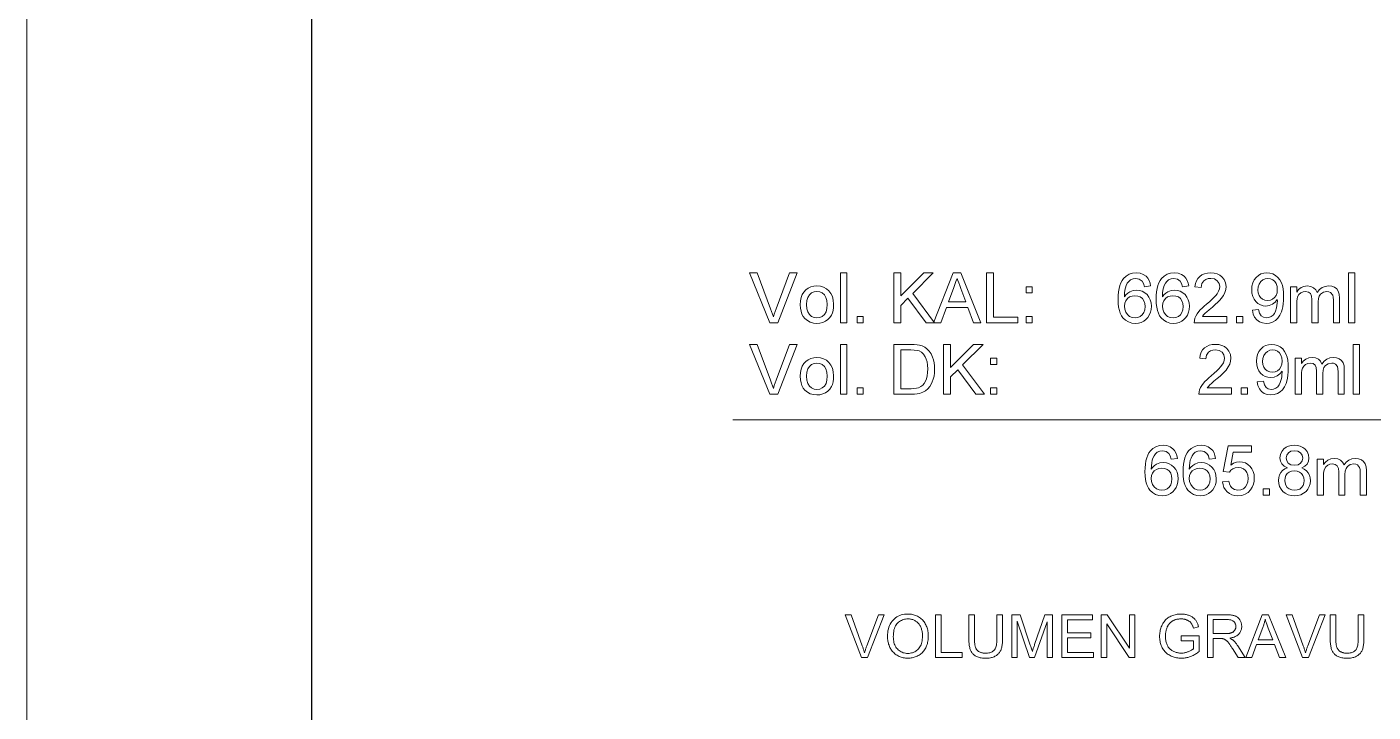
# Model space of a CAD drawing. Extents: x 0 to 297, y 0 to 420.
# Drawn here: x 0 to 94.5, y 48.1 to 96.2 of the extents above; entities that cross this region are included whole.
import ezdxf

# ---------------------------------------------------------------- set-up
doc = ezdxf.new("R2010")
doc.units = 0

msp = doc.modelspace()

# ---------------------------------------------------------------- linework, layer by layer
at = {"color": 7, "lineweight": 13}
msp.add_line((0, 0), (0, 420), dxfattribs=at)
at = {"color": 7, "lineweight": 30}
msp.add_line((20, 5), (20, 415), dxfattribs=at)
at = {"color": 7, "lineweight": 18}
msp.add_line((49.571, 68.641), (133.654, 68.641), dxfattribs=at)
at = {"color": 7, "lineweight": 13}
for points in [[(52.168, 75.472), (50.761, 78.972), (51.282, 78.972), (52.233, 76.453), (52.305, 76.255), (52.369, 76.066), (52.425, 75.885), (52.482, 76.075), (52.546, 76.264), (52.615, 76.453), (53.567, 78.972), (54.089, 78.972), (52.733, 75.472)], [(57.139, 75.472), (57.139, 78.972), (57.576, 78.972), (57.576, 75.472)], [(60.882, 75.472), (60.882, 78.972), (61.368, 78.972), (61.368, 77.351), (62.989, 78.972), (63.652, 78.972), (62.21, 77.531), (63.75, 75.472), (63.155, 75.472), (61.871, 77.19), (61.368, 76.688), (61.368, 75.472)], [(63.673, 75.472), (65.061, 78.972), (65.598, 78.972), (66.986, 75.472), (66.472, 75.472), (66.08, 76.542), (64.579, 76.542), (64.187, 75.472)], [(64.723, 76.931), (65.936, 76.931), (65.59, 77.875), (65.513, 78.084), (65.444, 78.272), (65.383, 78.439), (65.33, 78.583), (65.251, 78.37), (65.172, 78.154), (65.092, 77.935)], [(67.403, 75.472), (67.403, 78.972), (67.889, 78.972), (67.889, 75.861), (69.591, 75.861), (69.591, 75.472)], [(78.924, 78.049), (78.486, 78), (78.417, 78.231), (78.322, 78.389), (78.126, 78.535), (77.888, 78.583), (77.687, 78.557), (77.499, 78.477), (77.385, 78.371), (77.286, 78.238), (77.2, 78.076), (77.148, 77.928), (77.11, 77.749), (77.086, 77.538), (77.077, 77.294), (77.189, 77.437), (77.316, 77.554), (77.459, 77.643), (77.69, 77.728), (77.932, 77.757), (78.14, 77.737), (78.333, 77.678), (78.509, 77.579), (78.669, 77.44), (78.802, 77.27), (78.897, 77.077), (78.954, 76.861), (78.973, 76.621), (78.957, 76.407), (78.909, 76.203), (78.829, 76.008), (78.721, 75.834), (78.59, 75.69), (78.435, 75.574), (78.26, 75.491), (78.071, 75.44), (77.866, 75.424), (77.607, 75.448), (77.374, 75.522), (77.165, 75.644), (76.981, 75.816), (76.877, 75.961), (76.791, 76.134), (76.725, 76.335), (76.677, 76.565), (76.649, 76.823), (76.639, 77.109), (76.647, 77.386), (76.67, 77.64), (76.709, 77.871), (76.763, 78.081), (76.833, 78.268), (76.919, 78.432), (77.02, 78.574), (77.2, 78.748), (77.41, 78.873), (77.648, 78.947), (77.915, 78.972), (78.178, 78.945), (78.407, 78.863), (78.603, 78.727), (78.723, 78.593), (78.817, 78.435), (78.884, 78.253)], [(81.598, 78.049), (81.16, 78), (81.09, 78.231), (80.996, 78.389), (80.799, 78.535), (80.562, 78.583), (80.361, 78.557), (80.173, 78.477), (80.059, 78.371), (79.959, 78.238), (79.873, 78.076), (79.821, 77.928), (79.783, 77.749), (79.76, 77.538), (79.75, 77.294), (79.862, 77.437), (79.99, 77.554), (80.132, 77.643), (80.363, 77.728), (80.606, 77.757), (80.814, 77.737), (81.006, 77.678), (81.182, 77.579), (81.342, 77.44), (81.475, 77.27), (81.57, 77.077), (81.627, 76.861), (81.646, 76.621), (81.63, 76.407), (81.582, 76.203), (81.503, 76.008), (81.395, 75.834), (81.264, 75.69), (81.108, 75.574), (80.934, 75.491), (80.744, 75.44), (80.539, 75.424), (80.281, 75.448), (80.047, 75.522), (79.839, 75.644), (79.655, 75.816), (79.55, 75.961), (79.465, 76.134), (79.398, 76.335), (79.351, 76.565), (79.322, 76.823), (79.313, 77.109), (79.321, 77.386), (79.344, 77.64), (79.383, 77.871), (79.437, 78.081), (79.507, 78.268), (79.592, 78.432), (79.693, 78.574), (79.874, 78.748), (80.084, 78.873), (80.322, 78.947), (80.589, 78.972), (80.852, 78.945), (81.081, 78.863), (81.276, 78.727), (81.397, 78.593), (81.491, 78.435), (81.558, 78.253)], [(84.271, 75.91), (84.271, 75.472), (81.986, 75.472), (81.996, 75.628), (82.034, 75.778), (82.101, 75.938), (82.191, 76.095), (82.302, 76.249), (82.406, 76.367), (82.531, 76.493), (82.678, 76.625), (82.848, 76.765), (83.057, 76.947), (83.236, 77.112), (83.386, 77.26), (83.506, 77.39), (83.596, 77.503), (83.701, 77.675), (83.764, 77.843), (83.785, 78.007), (83.74, 78.231), (83.607, 78.417), (83.401, 78.542), (83.142, 78.583), (82.953, 78.565), (82.791, 78.509), (82.657, 78.416), (82.52, 78.216), (82.473, 77.951), (82.035, 78), (82.073, 78.223), (82.141, 78.418), (82.24, 78.585), (82.37, 78.724), (82.528, 78.832), (82.711, 78.91), (82.918, 78.957), (83.151, 78.972), (83.385, 78.955), (83.594, 78.903), (83.777, 78.816), (83.934, 78.694), (84.094, 78.494), (84.191, 78.265), (84.223, 78.005), (84.203, 77.798), (84.144, 77.595), (84.04, 77.388), (83.885, 77.17), (83.777, 77.048), (83.637, 76.907), (83.464, 76.746), (83.258, 76.565), (83.032, 76.377), (82.865, 76.234), (82.755, 76.136), (82.646, 76.023), (82.557, 75.91)], [(86.07, 76.347), (86.507, 76.396), (86.579, 76.131), (86.696, 75.951), (86.855, 75.847), (87.053, 75.813), (87.232, 75.834), (87.393, 75.896), (87.526, 75.995), (87.623, 76.121), (87.696, 76.287), (87.761, 76.504), (87.795, 76.668), (87.815, 76.837), (87.822, 77.012), (87.82, 77.097), (87.673, 76.912), (87.481, 76.766), (87.258, 76.671), (87.017, 76.639), (86.816, 76.659), (86.631, 76.718), (86.463, 76.817), (86.31, 76.955), (86.184, 77.125), (86.093, 77.321), (86.039, 77.542), (86.021, 77.787), (86.04, 78.041), (86.097, 78.269), (86.193, 78.471), (86.326, 78.647), (86.488, 78.789), (86.67, 78.891), (86.87, 78.952), (87.091, 78.972), (87.306, 78.952), (87.508, 78.891), (87.697, 78.79), (87.866, 78.651), (88.005, 78.477), (88.114, 78.269), (88.177, 78.082), (88.222, 77.856), (88.248, 77.593), (88.257, 77.291), (88.252, 77.036), (88.234, 76.802), (88.206, 76.59), (88.166, 76.399), (88.115, 76.231), (88.004, 75.989), (87.863, 75.788), (87.691, 75.63), (87.493, 75.515), (87.273, 75.447), (87.031, 75.424), (86.78, 75.451), (86.562, 75.531), (86.376, 75.666), (86.229, 75.849), (86.127, 76.076)], [(87.82, 77.797), (87.8, 78.022), (87.739, 78.213), (87.638, 78.371), (87.504, 78.489), (87.344, 78.56), (87.159, 78.583), (86.967, 78.558), (86.799, 78.482), (86.656, 78.355), (86.546, 78.187), (86.481, 77.99), (86.459, 77.762), (86.479, 77.558), (86.542, 77.381), (86.645, 77.232), (86.784, 77.118), (86.951, 77.05), (87.148, 77.028), (87.332, 77.05), (87.493, 77.118), (87.631, 77.232), (87.736, 77.385), (87.799, 77.574)], [(92.827, 75.472), (92.827, 78.972), (93.264, 78.972), (93.264, 75.472)], [(54.319, 76.736), (54.334, 77.001), (54.381, 77.236), (54.457, 77.443), (54.565, 77.621), (54.703, 77.77), (54.873, 77.892), (55.06, 77.979), (55.265, 78.031), (55.487, 78.049), (55.732, 78.027), (55.954, 77.964), (56.152, 77.858), (56.327, 77.709), (56.469, 77.523), (56.571, 77.305), (56.632, 77.055), (56.652, 76.772), (56.643, 76.542), (56.616, 76.338), (56.571, 76.161), (56.508, 76.009), (56.397, 75.838), (56.257, 75.694), (56.088, 75.577), (55.899, 75.492), (55.699, 75.441), (55.487, 75.424), (55.238, 75.445), (55.014, 75.508), (54.815, 75.614), (54.642, 75.762), (54.525, 75.909), (54.435, 76.08), (54.371, 76.275), (54.332, 76.493)], [(54.757, 76.737), (54.78, 76.454), (54.849, 76.223), (54.964, 76.043), (55.115, 75.915), (55.289, 75.838), (55.487, 75.813), (55.684, 75.838), (55.857, 75.915), (56.007, 76.044), (56.123, 76.226), (56.192, 76.461), (56.215, 76.751), (56.192, 77.025), (56.122, 77.251), (56.006, 77.429), (55.856, 77.557), (55.683, 77.634), (55.487, 77.66), (55.289, 77.634), (55.115, 77.558), (54.964, 77.43), (54.849, 77.251), (54.78, 77.02)], [(70.174, 77.563), (70.174, 78), (70.611, 78), (70.611, 77.563)], [(88.743, 75.472), (88.743, 78), (89.181, 78), (89.181, 77.619), (89.316, 77.794), (89.488, 77.931), (89.694, 78.019), (89.925, 78.049), (90.174, 78.018), (90.373, 77.927), (90.522, 77.782), (90.619, 77.589), (90.782, 77.79), (90.968, 77.934), (91.176, 78.02), (91.407, 78.049), (91.641, 78.026), (91.835, 77.956), (91.991, 77.841), (92.104, 77.678), (92.172, 77.465), (92.195, 77.202), (92.195, 75.472), (91.757, 75.472), (91.757, 77.046), (91.747, 77.264), (91.715, 77.411), (91.564, 77.591), (91.445, 77.643), (91.307, 77.66), (91.063, 77.616), (90.864, 77.485), (90.766, 77.345), (90.707, 77.158), (90.688, 76.924), (90.688, 75.472), (90.25, 75.472), (90.25, 77.095), (90.224, 77.342), (90.146, 77.518), (90.008, 77.624), (89.804, 77.66), (89.631, 77.636), (89.471, 77.566), (89.339, 77.45), (89.25, 77.29), (89.211, 77.152), (89.189, 76.978), (89.181, 76.768), (89.181, 75.472)], [(77.077, 76.631), (77.102, 76.42), (77.177, 76.217), (77.293, 76.043), (77.444, 75.916), (77.624, 75.838), (77.832, 75.813), (78.028, 75.836), (78.197, 75.908), (78.34, 76.026), (78.448, 76.186), (78.513, 76.38), (78.535, 76.608), (78.514, 76.827), (78.449, 77.012), (78.342, 77.165), (78.198, 77.278), (78.022, 77.345), (77.815, 77.368), (77.62, 77.345), (77.445, 77.278), (77.292, 77.165), (77.172, 77.015), (77.101, 76.837)], [(79.75, 76.631), (79.775, 76.42), (79.85, 76.217), (79.967, 76.043), (80.117, 75.916), (80.298, 75.838), (80.506, 75.813), (80.701, 75.836), (80.87, 75.908), (81.013, 76.026), (81.122, 76.186), (81.187, 76.38), (81.209, 76.608), (81.187, 76.827), (81.123, 77.012), (81.016, 77.165), (80.872, 77.278), (80.696, 77.345), (80.489, 77.368), (80.293, 77.345), (80.119, 77.278), (79.965, 77.165), (79.846, 77.015), (79.774, 76.837)], [(58.305, 75.472), (58.305, 75.91), (58.743, 75.91), (58.743, 75.472)], [(70.174, 75.472), (70.174, 75.91), (70.611, 75.91), (70.611, 75.472)], [(84.952, 75.472), (84.952, 75.91), (85.389, 75.91), (85.389, 75.472)], [(52.168, 70.447), (50.761, 73.947), (51.282, 73.947), (52.233, 71.427), (52.305, 71.23), (52.369, 71.041), (52.425, 70.86), (52.482, 71.049), (52.546, 71.238), (52.615, 71.427), (53.567, 73.947), (54.089, 73.947), (52.733, 70.447)], [(57.139, 70.447), (57.139, 73.947), (57.576, 73.947), (57.576, 70.447)], [(60.882, 70.447), (60.882, 73.947), (62.076, 73.947), (62.325, 73.941), (62.531, 73.924), (62.694, 73.896), (62.883, 73.838), (63.053, 73.754), (63.203, 73.646), (63.371, 73.475), (63.508, 73.276), (63.614, 73.048), (63.673, 72.859), (63.716, 72.658), (63.741, 72.443), (63.75, 72.216), (63.739, 71.96), (63.709, 71.724), (63.657, 71.509), (63.59, 71.315), (63.511, 71.145), (63.421, 70.999), (63.27, 70.819), (63.105, 70.682), (62.915, 70.58), (62.69, 70.506), (62.521, 70.473), (62.335, 70.453), (62.133, 70.447)], [(64.382, 70.447), (64.382, 73.947), (64.868, 73.947), (64.868, 72.326), (66.489, 73.947), (67.152, 73.947), (65.71, 72.505), (67.25, 70.447), (66.655, 70.447), (65.371, 72.164), (64.868, 71.662), (64.868, 70.447)], [(84.604, 70.884), (84.604, 70.447), (82.319, 70.447), (82.329, 70.603), (82.367, 70.753), (82.434, 70.913), (82.523, 71.07), (82.635, 71.224), (82.738, 71.342), (82.864, 71.467), (83.011, 71.599), (83.18, 71.739), (83.39, 71.922), (83.569, 72.087), (83.719, 72.234), (83.839, 72.365), (83.929, 72.477), (84.034, 72.649), (84.097, 72.817), (84.118, 72.981), (84.073, 73.205), (83.939, 73.391), (83.734, 73.516), (83.474, 73.558), (83.286, 73.539), (83.124, 73.483), (82.989, 73.39), (82.852, 73.19), (82.805, 72.926), (82.368, 72.974), (82.405, 73.198), (82.474, 73.393), (82.573, 73.559), (82.703, 73.698), (82.861, 73.807), (83.043, 73.884), (83.251, 73.931), (83.484, 73.947), (83.718, 73.929), (83.927, 73.877), (84.11, 73.79), (84.267, 73.669), (84.427, 73.469), (84.523, 73.239), (84.555, 72.98), (84.536, 72.773), (84.477, 72.569), (84.373, 72.362), (84.217, 72.144), (84.11, 72.023), (83.97, 71.881), (83.797, 71.72), (83.591, 71.54), (83.365, 71.352), (83.197, 71.209), (83.088, 71.111), (82.978, 70.998), (82.89, 70.884)], [(86.402, 71.322), (86.84, 71.37), (86.912, 71.106), (87.029, 70.925), (87.188, 70.821), (87.386, 70.787), (87.564, 70.808), (87.725, 70.871), (87.859, 70.969), (87.955, 71.095), (88.029, 71.261), (88.094, 71.478), (88.128, 71.642), (88.148, 71.812), (88.155, 71.986), (88.152, 72.071), (88.006, 71.887), (87.814, 71.741), (87.591, 71.645), (87.35, 71.613), (87.149, 71.633), (86.964, 71.692), (86.795, 71.791), (86.643, 71.929), (86.516, 72.1), (86.426, 72.295), (86.372, 72.516), (86.354, 72.762), (86.373, 73.016), (86.43, 73.244), (86.525, 73.445), (86.659, 73.621), (86.821, 73.764), (87.002, 73.865), (87.203, 73.926), (87.423, 73.947), (87.638, 73.926), (87.84, 73.865), (88.03, 73.764), (88.198, 73.625), (88.337, 73.452), (88.447, 73.244), (88.51, 73.056), (88.554, 72.83), (88.581, 72.567), (88.59, 72.266), (88.584, 72.01), (88.567, 71.776), (88.539, 71.564), (88.499, 71.374), (88.448, 71.205), (88.337, 70.963), (88.196, 70.763), (88.024, 70.604), (87.825, 70.49), (87.605, 70.421), (87.364, 70.398), (87.113, 70.425), (86.894, 70.506), (86.709, 70.64), (86.561, 70.824), (86.459, 71.051)], [(93.159, 70.447), (93.159, 73.947), (93.597, 73.947), (93.597, 70.447)], [(54.319, 71.71), (54.334, 71.975), (54.381, 72.211), (54.457, 72.417), (54.565, 72.595), (54.703, 72.744), (54.873, 72.866), (55.06, 72.953), (55.265, 73.006), (55.487, 73.023), (55.732, 73.002), (55.954, 72.938), (56.152, 72.832), (56.327, 72.683), (56.469, 72.498), (56.571, 72.279), (56.632, 72.029), (56.652, 71.746), (56.643, 71.517), (56.616, 71.313), (56.571, 71.135), (56.508, 70.983), (56.397, 70.812), (56.257, 70.668), (56.088, 70.552), (55.899, 70.466), (55.699, 70.415), (55.487, 70.398), (55.238, 70.419), (55.014, 70.482), (54.815, 70.588), (54.642, 70.736), (54.525, 70.883), (54.435, 71.054), (54.371, 71.249), (54.332, 71.468)], [(61.368, 70.835), (62.093, 70.835), (62.301, 70.843), (62.477, 70.865), (62.621, 70.901), (62.792, 70.98), (62.926, 71.086), (63.024, 71.21), (63.107, 71.361), (63.174, 71.537), (63.224, 71.739), (63.254, 71.968), (63.264, 72.223), (63.253, 72.487), (63.22, 72.718), (63.165, 72.916), (63.088, 73.083), (62.963, 73.261), (62.822, 73.395), (62.664, 73.485), (62.519, 73.525), (62.325, 73.55), (62.082, 73.558), (61.368, 73.558)], [(67.687, 72.537), (67.687, 72.974), (68.125, 72.974), (68.125, 72.537)], [(88.152, 72.772), (88.132, 72.996), (88.072, 73.187), (87.971, 73.345), (87.836, 73.463), (87.677, 73.534), (87.492, 73.558), (87.3, 73.532), (87.132, 73.456), (86.988, 73.329), (86.879, 73.162), (86.813, 72.964), (86.791, 72.737), (86.812, 72.533), (86.874, 72.356), (86.978, 72.206), (87.117, 72.093), (87.284, 72.025), (87.48, 72.002), (87.665, 72.025), (87.826, 72.093), (87.963, 72.206), (88.068, 72.36), (88.131, 72.548)], [(89.076, 70.447), (89.076, 72.974), (89.514, 72.974), (89.514, 72.594), (89.648, 72.769), (89.821, 72.905), (90.026, 72.994), (90.258, 73.023), (90.507, 72.993), (90.706, 72.902), (90.855, 72.757), (90.952, 72.563), (91.115, 72.765), (91.3, 72.908), (91.509, 72.994), (91.74, 73.023), (91.973, 73), (92.168, 72.931), (92.324, 72.815), (92.437, 72.652), (92.505, 72.439), (92.527, 72.176), (92.527, 70.447), (92.09, 70.447), (92.09, 72.02), (92.08, 72.239), (92.048, 72.386), (91.897, 72.566), (91.778, 72.617), (91.64, 72.634), (91.396, 72.59), (91.197, 72.459), (91.099, 72.319), (91.04, 72.132), (91.021, 71.898), (91.021, 70.447), (90.583, 70.447), (90.583, 72.07), (90.557, 72.316), (90.479, 72.493), (90.341, 72.599), (90.137, 72.634), (89.964, 72.611), (89.804, 72.54), (89.672, 72.424), (89.582, 72.265), (89.544, 72.126), (89.521, 71.952), (89.514, 71.742), (89.514, 70.447)], [(54.757, 71.711), (54.78, 71.428), (54.849, 71.197), (54.964, 71.017), (55.115, 70.889), (55.289, 70.812), (55.487, 70.787), (55.684, 70.813), (55.857, 70.89), (56.007, 71.019), (56.123, 71.2), (56.192, 71.435), (56.215, 71.725), (56.192, 72), (56.122, 72.226), (56.006, 72.404), (55.856, 72.532), (55.683, 72.608), (55.487, 72.634), (55.289, 72.609), (55.115, 72.532), (54.964, 72.405), (54.849, 72.226), (54.78, 71.995)], [(58.305, 70.447), (58.305, 70.884), (58.743, 70.884), (58.743, 70.447)], [(67.687, 70.447), (67.687, 70.884), (68.125, 70.884), (68.125, 70.447)], [(85.284, 70.447), (85.284, 70.884), (85.722, 70.884), (85.722, 70.447)], [(80.81, 65.939), (80.373, 65.891), (80.303, 66.121), (80.209, 66.279), (80.012, 66.425), (79.774, 66.474), (79.573, 66.447), (79.385, 66.368), (79.272, 66.262), (79.172, 66.128), (79.086, 65.966), (79.034, 65.819), (78.996, 65.639), (78.973, 65.428), (78.963, 65.185), (79.075, 65.328), (79.202, 65.444), (79.345, 65.534), (79.576, 65.619), (79.818, 65.647), (80.027, 65.628), (80.219, 65.568), (80.395, 65.469), (80.555, 65.331), (80.688, 65.161), (80.783, 64.968), (80.84, 64.751), (80.859, 64.512), (80.843, 64.297), (80.795, 64.093), (80.715, 63.899), (80.608, 63.725), (80.476, 63.58), (80.321, 63.465), (80.147, 63.381), (79.957, 63.331), (79.752, 63.314), (79.494, 63.339), (79.26, 63.412), (79.051, 63.535), (78.868, 63.706), (78.763, 63.851), (78.678, 64.024), (78.611, 64.226), (78.564, 64.456), (78.535, 64.713), (78.526, 65), (78.533, 65.276), (78.557, 65.53), (78.596, 65.762), (78.65, 65.971), (78.72, 66.158), (78.805, 66.323), (78.906, 66.465), (79.087, 66.639), (79.296, 66.763), (79.535, 66.838), (79.802, 66.863), (80.064, 66.835), (80.294, 66.754), (80.489, 66.617), (80.61, 66.483), (80.703, 66.325), (80.77, 66.144)], [(83.484, 65.939), (83.046, 65.891), (82.977, 66.121), (82.882, 66.279), (82.686, 66.425), (82.448, 66.474), (82.247, 66.447), (82.059, 66.368), (81.945, 66.262), (81.846, 66.128), (81.76, 65.966), (81.708, 65.819), (81.67, 65.639), (81.646, 65.428), (81.637, 65.185), (81.749, 65.328), (81.876, 65.444), (82.019, 65.534), (82.25, 65.619), (82.492, 65.647), (82.7, 65.628), (82.893, 65.568), (83.069, 65.469), (83.229, 65.331), (83.362, 65.161), (83.457, 64.968), (83.514, 64.751), (83.533, 64.512), (83.517, 64.297), (83.469, 64.093), (83.389, 63.899), (83.281, 63.725), (83.15, 63.58), (82.995, 63.465), (82.82, 63.381), (82.631, 63.331), (82.426, 63.314), (82.167, 63.339), (81.934, 63.412), (81.725, 63.535), (81.541, 63.706), (81.437, 63.851), (81.351, 64.024), (81.285, 64.226), (81.237, 64.456), (81.209, 64.713), (81.199, 65), (81.207, 65.276), (81.23, 65.53), (81.269, 65.762), (81.323, 65.971), (81.393, 66.158), (81.479, 66.323), (81.58, 66.465), (81.76, 66.639), (81.97, 66.763), (82.208, 66.838), (82.475, 66.863), (82.738, 66.835), (82.967, 66.754), (83.163, 66.617), (83.283, 66.483), (83.377, 66.325), (83.444, 66.144)], [(83.97, 64.286), (84.408, 64.335), (84.453, 64.143), (84.524, 63.985), (84.62, 63.862), (84.811, 63.743), (85.056, 63.703), (85.263, 63.728), (85.438, 63.804), (85.58, 63.931), (85.685, 64.099), (85.748, 64.301), (85.769, 64.535), (85.749, 64.757), (85.69, 64.945), (85.591, 65.1), (85.453, 65.215), (85.276, 65.284), (85.06, 65.307), (84.858, 65.284), (84.693, 65.213), (84.561, 65.104), (84.456, 64.967), (84.019, 65.016), (84.359, 66.814), (86.012, 66.814), (86.012, 66.377), (84.72, 66.377), (84.553, 65.471), (84.754, 65.596), (84.963, 65.671), (85.178, 65.696), (85.386, 65.676), (85.577, 65.617), (85.751, 65.517), (85.908, 65.378), (86.039, 65.208), (86.132, 65.015), (86.188, 64.8), (86.206, 64.561), (86.19, 64.332), (86.14, 64.118), (86.056, 63.921), (85.94, 63.739), (85.763, 63.553), (85.556, 63.42), (85.32, 63.341), (85.054, 63.314), (84.834, 63.331), (84.636, 63.381), (84.459, 63.464), (84.303, 63.58), (84.173, 63.724), (84.074, 63.89), (84.007, 64.077)], [(88.53, 65.271), (88.298, 65.388), (88.134, 65.546), (88.037, 65.743), (88.005, 65.974), (88.036, 66.211), (88.128, 66.422), (88.282, 66.606), (88.432, 66.719), (88.605, 66.799), (88.801, 66.847), (89.02, 66.863), (89.24, 66.846), (89.437, 66.797), (89.612, 66.715), (89.764, 66.601), (89.921, 66.413), (90.015, 66.2), (90.046, 65.962), (90.015, 65.738), (89.919, 65.545), (89.759, 65.387), (89.533, 65.271), (89.716, 65.187), (89.868, 65.074), (89.988, 64.932), (90.074, 64.766), (90.126, 64.58), (90.144, 64.374), (90.124, 64.158), (90.067, 63.961), (89.97, 63.781), (89.836, 63.619), (89.67, 63.486), (89.479, 63.39), (89.265, 63.333), (89.026, 63.314), (88.787, 63.333), (88.572, 63.391), (88.382, 63.487), (88.216, 63.621), (88.081, 63.783), (87.985, 63.965), (87.927, 64.166), (87.908, 64.386), (87.926, 64.601), (87.979, 64.791), (88.069, 64.957), (88.192, 65.094), (88.346, 65.199)], [(88.442, 65.977), (88.48, 65.767), (88.594, 65.6), (88.779, 65.49), (89.03, 65.453), (89.277, 65.489), (89.459, 65.598), (89.571, 65.76), (89.609, 65.954), (89.57, 66.157), (89.454, 66.324), (89.269, 66.436), (89.026, 66.474), (88.78, 66.437), (88.596, 66.327), (88.481, 66.166)], [(78.963, 64.522), (78.988, 64.31), (79.063, 64.107), (79.18, 63.933), (79.33, 63.806), (79.511, 63.729), (79.719, 63.703), (79.914, 63.727), (80.083, 63.798), (80.226, 63.917), (80.335, 64.076), (80.4, 64.27), (80.421, 64.498), (80.4, 64.717), (80.336, 64.903), (80.229, 65.055), (80.085, 65.168), (79.909, 65.236), (79.701, 65.259), (79.506, 65.236), (79.332, 65.168), (79.178, 65.055), (79.059, 64.905), (78.987, 64.728)], [(81.637, 64.522), (81.662, 64.31), (81.737, 64.107), (81.853, 63.933), (82.004, 63.806), (82.184, 63.729), (82.392, 63.703), (82.588, 63.727), (82.757, 63.798), (82.9, 63.917), (83.008, 64.076), (83.073, 64.27), (83.095, 64.498), (83.074, 64.717), (83.009, 64.903), (82.903, 65.055), (82.758, 65.168), (82.583, 65.236), (82.375, 65.259), (82.18, 65.236), (82.005, 65.168), (81.852, 65.055), (81.732, 64.905), (81.661, 64.728)], [(90.63, 63.363), (90.63, 65.891), (91.067, 65.891), (91.067, 65.51), (91.202, 65.685), (91.375, 65.821), (91.58, 65.91), (91.812, 65.939), (92.06, 65.909), (92.26, 65.818), (92.409, 65.673), (92.506, 65.48), (92.668, 65.681), (92.854, 65.824), (93.062, 65.91), (93.294, 65.939), (93.527, 65.916), (93.722, 65.847), (93.877, 65.731), (93.991, 65.568), (94.059, 65.355), (94.081, 65.092), (94.081, 63.363), (93.644, 63.363), (93.644, 64.937), (93.633, 65.155), (93.602, 65.302), (93.451, 65.482), (93.332, 65.533), (93.193, 65.55), (92.949, 65.506), (92.75, 65.375), (92.653, 65.235), (92.594, 65.048), (92.574, 64.814), (92.574, 63.363), (92.137, 63.363), (92.137, 64.986), (92.111, 65.233), (92.032, 65.409), (91.895, 65.515), (91.691, 65.55), (91.518, 65.527), (91.358, 65.456), (91.226, 65.34), (91.136, 65.181), (91.098, 65.042), (91.075, 64.868), (91.067, 64.659), (91.067, 63.363)], [(88.345, 64.39), (88.363, 64.217), (88.416, 64.049), (88.513, 63.903), (88.663, 63.793), (88.843, 63.726), (89.029, 63.703), (89.226, 63.724), (89.392, 63.788), (89.527, 63.893), (89.627, 64.032), (89.686, 64.193), (89.706, 64.377), (89.686, 64.564), (89.624, 64.728), (89.521, 64.869), (89.383, 64.978), (89.214, 65.042), (89.015, 65.064), (88.821, 65.043), (88.657, 64.979), (88.523, 64.872), (88.424, 64.733), (88.365, 64.572)], [(86.838, 63.363), (86.838, 63.8), (87.276, 63.8), (87.276, 63.363)], [(58.623, 51.955), (57.46, 54.955), (57.89, 54.955), (58.67, 52.776), (58.688, 52.724), (58.706, 52.672), (58.724, 52.622), (58.74, 52.572), (58.756, 52.522), (58.772, 52.473), (58.787, 52.425), (58.801, 52.378), (58.814, 52.331), (58.827, 52.285), (58.842, 52.334), (58.856, 52.383), (58.871, 52.432), (58.887, 52.481), (58.903, 52.53), (58.919, 52.58), (58.936, 52.629), (58.953, 52.678), (58.971, 52.727), (58.989, 52.776), (59.8, 54.955), (60.205, 54.955), (59.03, 51.955)], [(60.44, 53.416), (60.444, 53.563), (60.456, 53.702), (60.476, 53.835), (60.504, 53.962), (60.54, 54.082), (60.584, 54.196), (60.637, 54.303), (60.697, 54.404), (60.765, 54.498), (60.841, 54.586), (60.924, 54.666), (61.011, 54.738), (61.103, 54.801), (61.199, 54.856), (61.301, 54.903), (61.406, 54.941), (61.517, 54.971), (61.632, 54.992), (61.752, 55.004), (61.877, 55.009), (61.959, 55.007), (62.039, 55.001), (62.118, 54.991), (62.196, 54.977), (62.272, 54.959), (62.346, 54.937), (62.418, 54.911), (62.489, 54.882), (62.558, 54.848), (62.626, 54.81), (62.691, 54.769), (62.753, 54.724), (62.811, 54.677), (62.867, 54.626), (62.919, 54.572), (62.969, 54.516), (63.015, 54.455), (63.058, 54.392), (63.098, 54.326), (63.134, 54.257), (63.167, 54.185), (63.197, 54.111), (63.223, 54.035), (63.246, 53.957), (63.265, 53.878), (63.281, 53.796), (63.293, 53.713), (63.302, 53.628), (63.307, 53.54), (63.309, 53.451), (63.307, 53.361), (63.302, 53.273), (63.292, 53.186), (63.28, 53.102), (63.263, 53.019), (63.243, 52.938), (63.219, 52.86), (63.191, 52.783), (63.16, 52.708), (63.125, 52.635), (63.087, 52.564), (63.045, 52.498), (63.001, 52.434), (62.953, 52.375), (62.902, 52.318), (62.849, 52.266), (62.792, 52.216), (62.732, 52.17), (62.669, 52.128), (62.603, 52.089), (62.535, 52.054), (62.466, 52.023), (62.396, 51.995), (62.324, 51.971), (62.252, 51.95), (62.179, 51.934), (62.104, 51.921), (62.029, 51.912), (61.952, 51.906), (61.875, 51.904), (61.791, 51.906), (61.709, 51.912), (61.628, 51.923), (61.55, 51.937), (61.473, 51.955), (61.399, 51.978), (61.326, 52.004), (61.254, 52.035), (61.185, 52.07), (61.117, 52.109), (61.052, 52.151), (60.99, 52.197), (60.932, 52.245), (60.876, 52.296), (60.824, 52.351), (60.775, 52.408), (60.73, 52.469), (60.687, 52.532), (60.648, 52.598), (60.612, 52.667), (60.579, 52.739), (60.55, 52.811), (60.524, 52.884), (60.502, 52.957), (60.483, 53.032), (60.468, 53.107), (60.456, 53.183), (60.447, 53.26), (60.442, 53.338)], [(63.804, 51.955), (63.804, 54.955), (64.201, 54.955), (64.201, 52.309), (65.679, 52.309), (65.679, 51.955)], [(68.12, 54.955), (68.517, 54.955), (68.517, 53.222), (68.516, 53.133), (68.513, 53.049), (68.508, 52.967), (68.501, 52.89), (68.492, 52.816), (68.48, 52.746), (68.467, 52.68), (68.452, 52.618), (68.434, 52.559), (68.415, 52.504), (68.393, 52.452), (68.367, 52.401), (68.339, 52.353), (68.307, 52.307), (68.271, 52.263), (68.233, 52.22), (68.191, 52.18), (68.146, 52.142), (68.097, 52.105), (68.045, 52.071), (67.99, 52.039), (67.932, 52.011), (67.87, 51.986), (67.805, 51.964), (67.737, 51.946), (67.665, 51.931), (67.59, 51.919), (67.511, 51.911), (67.43, 51.906), (67.345, 51.904), (67.262, 51.906), (67.182, 51.91), (67.105, 51.917), (67.032, 51.927), (66.961, 51.941), (66.894, 51.957), (66.83, 51.975), (66.768, 51.997), (66.71, 52.022), (66.655, 52.049), (66.603, 52.08), (66.554, 52.113), (66.508, 52.148), (66.465, 52.187), (66.425, 52.227), (66.388, 52.271), (66.355, 52.317), (66.324, 52.365), (66.297, 52.416), (66.272, 52.47), (66.25, 52.527), (66.231, 52.588), (66.214, 52.653), (66.199, 52.722), (66.186, 52.796), (66.176, 52.873), (66.168, 52.954), (66.162, 53.039), (66.159, 53.129), (66.158, 53.222), (66.158, 54.955), (66.555, 54.955), (66.555, 53.224), (66.555, 53.148), (66.558, 53.076), (66.561, 53.008), (66.566, 52.944), (66.573, 52.885), (66.581, 52.829), (66.59, 52.778), (66.601, 52.73), (66.613, 52.687), (66.627, 52.648), (66.643, 52.612), (66.661, 52.577), (66.68, 52.545), (66.702, 52.513), (66.726, 52.484), (66.752, 52.456), (66.78, 52.43), (66.81, 52.406), (66.843, 52.383), (66.877, 52.363), (66.913, 52.344), (66.951, 52.326), (66.99, 52.311), (67.031, 52.298), (67.074, 52.287), (67.118, 52.278), (67.163, 52.271), (67.211, 52.266), (67.259, 52.263), (67.31, 52.262), (67.395, 52.264), (67.475, 52.27), (67.55, 52.28), (67.62, 52.294), (67.685, 52.312), (67.745, 52.334), (67.8, 52.36), (67.849, 52.389), (67.894, 52.423), (67.934, 52.461), (67.969, 52.504), (68.001, 52.555), (68.029, 52.613), (68.053, 52.678), (68.074, 52.751), (68.09, 52.831), (68.103, 52.918), (68.113, 53.013), (68.118, 53.115), (68.12, 53.224)], [(69.166, 51.955), (69.166, 54.955), (69.763, 54.955), (70.473, 52.831), (70.493, 52.773), (70.511, 52.718), (70.528, 52.667), (70.544, 52.618), (70.558, 52.572), (70.572, 52.529), (70.585, 52.489), (70.597, 52.452), (70.607, 52.418), (70.617, 52.387), (70.628, 52.421), (70.639, 52.459), (70.653, 52.499), (70.667, 52.543), (70.682, 52.589), (70.699, 52.639), (70.716, 52.692), (70.735, 52.747), (70.755, 52.806), (70.776, 52.868), (71.495, 54.955), (72.029, 54.955), (72.029, 51.955), (71.646, 51.955), (71.646, 54.466), (70.774, 51.955), (70.416, 51.955), (69.548, 54.509), (69.548, 51.955)], [(72.677, 51.955), (72.677, 54.955), (74.847, 54.955), (74.847, 54.601), (73.074, 54.601), (73.074, 53.683), (74.734, 53.683), (74.734, 53.331), (73.074, 53.331), (73.074, 52.309), (74.916, 52.309), (74.916, 51.955)], [(75.46, 51.955), (75.46, 54.955), (75.868, 54.955), (77.443, 52.6), (77.443, 54.955), (77.824, 54.955), (77.824, 51.955), (77.417, 51.955), (75.841, 54.313), (75.841, 51.955)], [(81.059, 53.132), (81.059, 53.484), (82.33, 53.486), (82.33, 52.373), (82.271, 52.327), (82.212, 52.284), (82.153, 52.243), (82.093, 52.205), (82.033, 52.168), (81.972, 52.134), (81.911, 52.103), (81.85, 52.074), (81.789, 52.047), (81.727, 52.022), (81.664, 52), (81.601, 51.98), (81.538, 51.962), (81.475, 51.947), (81.411, 51.934), (81.347, 51.923), (81.283, 51.915), (81.218, 51.909), (81.153, 51.905), (81.088, 51.904), (81, 51.906), (80.914, 51.912), (80.83, 51.921), (80.747, 51.934), (80.666, 51.952), (80.587, 51.972), (80.509, 51.997), (80.433, 52.025), (80.358, 52.058), (80.285, 52.093), (80.214, 52.133), (80.147, 52.176), (80.084, 52.222), (80.024, 52.272), (79.968, 52.325), (79.915, 52.381), (79.866, 52.441), (79.82, 52.504), (79.778, 52.571), (79.739, 52.641), (79.704, 52.713), (79.673, 52.787), (79.646, 52.863), (79.622, 52.941), (79.601, 53.02), (79.585, 53.101), (79.572, 53.183), (79.563, 53.268), (79.557, 53.353), (79.555, 53.441), (79.557, 53.528), (79.563, 53.614), (79.572, 53.699), (79.585, 53.782), (79.601, 53.864), (79.621, 53.946), (79.645, 54.026), (79.673, 54.104), (79.704, 54.182), (79.738, 54.259), (79.777, 54.333), (79.818, 54.403), (79.863, 54.469), (79.911, 54.531), (79.962, 54.589), (80.016, 54.644), (80.074, 54.694), (80.134, 54.741), (80.198, 54.784), (80.265, 54.822), (80.335, 54.857), (80.407, 54.889), (80.481, 54.916), (80.557, 54.94), (80.635, 54.96), (80.716, 54.977), (80.798, 54.99), (80.882, 54.999), (80.969, 55.005), (81.057, 55.007), (81.122, 55.005), (81.185, 55.002), (81.247, 54.997), (81.308, 54.99), (81.367, 54.98), (81.425, 54.969), (81.482, 54.955), (81.538, 54.939), (81.592, 54.921), (81.646, 54.901), (81.697, 54.879), (81.746, 54.856), (81.793, 54.83), (81.838, 54.804), (81.88, 54.775), (81.92, 54.745), (81.958, 54.713), (81.994, 54.679), (82.027, 54.644), (82.058, 54.607), (82.087, 54.569), (82.115, 54.528), (82.141, 54.484), (82.166, 54.439), (82.19, 54.391), (82.212, 54.34), (82.232, 54.288), (82.251, 54.233), (82.269, 54.176), (82.285, 54.116), (81.927, 54.018), (81.913, 54.063), (81.899, 54.106), (81.884, 54.147), (81.868, 54.186), (81.851, 54.223), (81.834, 54.258), (81.816, 54.291), (81.798, 54.322), (81.779, 54.351), (81.759, 54.378), (81.738, 54.404), (81.716, 54.429), (81.691, 54.452), (81.665, 54.475), (81.638, 54.496), (81.608, 54.517), (81.577, 54.536), (81.544, 54.554), (81.509, 54.572), (81.473, 54.588), (81.435, 54.603), (81.397, 54.616), (81.357, 54.628), (81.317, 54.638), (81.276, 54.647), (81.235, 54.654), (81.192, 54.66), (81.149, 54.664), (81.104, 54.666), (81.059, 54.667), (81.006, 54.666), (80.953, 54.664), (80.903, 54.659), (80.853, 54.654), (80.806, 54.646), (80.759, 54.637), (80.714, 54.626), (80.671, 54.614), (80.629, 54.6), (80.589, 54.584), (80.55, 54.567), (80.512, 54.549), (80.477, 54.53), (80.442, 54.509), (80.409, 54.488), (80.378, 54.466), (80.348, 54.442), (80.32, 54.418), (80.294, 54.392), (80.268, 54.366), (80.245, 54.339), (80.222, 54.311), (80.2, 54.283), (80.18, 54.254), (80.16, 54.224), (80.142, 54.194), (80.125, 54.164), (80.108, 54.133), (80.093, 54.101), (80.079, 54.069), (80.057, 54.013), (80.038, 53.956), (80.021, 53.898), (80.006, 53.839), (79.993, 53.779), (79.983, 53.718), (79.975, 53.657), (79.969, 53.594), (79.966, 53.53), (79.965, 53.466), (79.966, 53.387), (79.97, 53.31), (79.977, 53.237), (79.987, 53.166), (79.999, 53.097), (80.014, 53.031), (80.032, 52.968), (80.053, 52.908), (80.076, 52.85), (80.103, 52.794), (80.132, 52.742), (80.163, 52.692), (80.197, 52.645), (80.233, 52.601), (80.272, 52.559), (80.314, 52.52), (80.358, 52.484), (80.404, 52.451), (80.453, 52.421), (80.505, 52.393), (80.558, 52.368), (80.612, 52.346), (80.666, 52.326), (80.721, 52.309), (80.777, 52.295), (80.833, 52.283), (80.89, 52.274), (80.948, 52.268), (81.007, 52.264), (81.066, 52.262), (81.117, 52.263), (81.168, 52.266), (81.219, 52.271), (81.27, 52.278), (81.32, 52.287), (81.371, 52.298), (81.421, 52.311), (81.47, 52.326), (81.52, 52.343), (81.569, 52.362), (81.617, 52.382), (81.662, 52.402), (81.706, 52.422), (81.746, 52.443), (81.785, 52.464), (81.821, 52.485), (81.855, 52.507), (81.886, 52.529), (81.915, 52.551), (81.941, 52.573), (81.941, 53.132)], [(82.922, 51.955), (82.922, 54.955), (84.252, 54.955), (84.33, 54.955), (84.405, 54.952), (84.475, 54.948), (84.542, 54.942), (84.605, 54.935), (84.664, 54.926), (84.719, 54.916), (84.77, 54.904), (84.818, 54.89), (84.862, 54.875), (84.902, 54.857), (84.942, 54.837), (84.979, 54.815), (85.015, 54.79), (85.049, 54.763), (85.082, 54.733), (85.113, 54.701), (85.142, 54.666), (85.169, 54.629), (85.195, 54.589), (85.219, 54.548), (85.24, 54.505), (85.259, 54.462), (85.275, 54.418), (85.289, 54.374), (85.3, 54.328), (85.309, 54.282), (85.315, 54.234), (85.319, 54.186), (85.32, 54.137), (85.318, 54.074), (85.312, 54.013), (85.301, 53.954), (85.287, 53.897), (85.268, 53.843), (85.246, 53.79), (85.219, 53.739), (85.188, 53.69), (85.153, 53.643), (85.113, 53.599), (85.07, 53.556), (85.022, 53.517), (84.969, 53.482), (84.912, 53.449), (84.85, 53.42), (84.784, 53.393), (84.714, 53.37), (84.639, 53.35), (84.559, 53.334), (84.475, 53.32), (84.506, 53.305), (84.535, 53.29), (84.563, 53.275), (84.589, 53.26), (84.613, 53.245), (84.637, 53.23), (84.658, 53.215), (84.678, 53.2), (84.697, 53.186), (84.714, 53.171), (84.749, 53.138), (84.783, 53.104), (84.817, 53.068), (84.85, 53.03), (84.884, 52.991), (84.916, 52.951), (84.949, 52.908), (84.981, 52.864), (85.012, 52.819), (85.044, 52.772), (85.566, 51.955), (85.066, 51.955), (84.669, 52.58), (84.635, 52.632), (84.602, 52.682), (84.57, 52.73), (84.54, 52.775), (84.511, 52.818), (84.483, 52.858), (84.456, 52.896), (84.43, 52.931), (84.406, 52.963), (84.383, 52.993), (84.36, 53.021), (84.339, 53.047), (84.317, 53.071), (84.296, 53.094), (84.276, 53.115), (84.256, 53.134), (84.237, 53.151), (84.218, 53.167), (84.199, 53.181), (84.181, 53.193), (84.163, 53.205), (84.145, 53.215), (84.127, 53.225), (84.109, 53.234), (84.091, 53.242), (84.073, 53.25), (84.055, 53.257), (84.037, 53.263), (84.018, 53.268), (84, 53.273), (83.986, 53.276), (83.97, 53.278), (83.952, 53.281), (83.932, 53.282), (83.911, 53.284), (83.888, 53.285), (83.863, 53.286), (83.837, 53.287), (83.809, 53.287), (83.779, 53.288), (83.319, 53.288), (83.319, 51.955)], [(85.613, 51.955), (86.765, 54.955), (87.192, 54.955), (88.42, 51.955), (87.968, 51.955), (87.618, 52.864), (86.364, 52.864), (86.034, 51.955)], [(89.595, 51.955), (88.433, 54.955), (88.862, 54.955), (89.642, 52.776), (89.66, 52.724), (89.678, 52.672), (89.696, 52.622), (89.712, 52.572), (89.728, 52.522), (89.744, 52.473), (89.759, 52.425), (89.773, 52.378), (89.787, 52.331), (89.8, 52.285), (89.814, 52.334), (89.828, 52.383), (89.843, 52.432), (89.859, 52.481), (89.875, 52.53), (89.891, 52.58), (89.908, 52.629), (89.925, 52.678), (89.943, 52.727), (89.961, 52.776), (90.772, 54.955), (91.177, 54.955), (90.002, 51.955)], [(93.501, 54.955), (93.898, 54.955), (93.898, 53.222), (93.897, 53.133), (93.894, 53.049), (93.889, 52.967), (93.882, 52.89), (93.873, 52.816), (93.862, 52.746), (93.848, 52.68), (93.833, 52.618), (93.816, 52.559), (93.796, 52.504), (93.774, 52.452), (93.749, 52.401), (93.72, 52.353), (93.688, 52.307), (93.653, 52.263), (93.614, 52.22), (93.572, 52.18), (93.527, 52.142), (93.478, 52.105), (93.427, 52.071), (93.372, 52.039), (93.313, 52.011), (93.251, 51.986), (93.186, 51.964), (93.118, 51.946), (93.046, 51.931), (92.971, 51.919), (92.893, 51.911), (92.811, 51.906), (92.726, 51.904), (92.643, 51.906), (92.563, 51.91), (92.487, 51.917), (92.413, 51.927), (92.343, 51.941), (92.275, 51.957), (92.211, 51.975), (92.15, 51.997), (92.091, 52.022), (92.036, 52.049), (91.984, 52.08), (91.935, 52.113), (91.889, 52.148), (91.846, 52.187), (91.807, 52.227), (91.77, 52.271), (91.736, 52.317), (91.706, 52.365), (91.678, 52.416), (91.654, 52.47), (91.632, 52.527), (91.612, 52.588), (91.595, 52.653), (91.58, 52.722), (91.568, 52.796), (91.557, 52.873), (91.549, 52.954), (91.544, 53.039), (91.54, 53.129), (91.539, 53.222), (91.539, 54.955), (91.936, 54.955), (91.936, 53.224), (91.937, 53.148), (91.939, 53.076), (91.942, 53.008), (91.948, 52.944), (91.954, 52.885), (91.962, 52.829), (91.972, 52.778), (91.982, 52.73), (91.995, 52.687), (92.009, 52.648), (92.024, 52.612), (92.042, 52.577), (92.062, 52.545), (92.083, 52.513), (92.107, 52.484), (92.133, 52.456), (92.161, 52.43), (92.192, 52.406), (92.224, 52.383), (92.258, 52.363), (92.294, 52.344), (92.332, 52.326), (92.372, 52.311), (92.412, 52.298), (92.455, 52.287), (92.499, 52.278), (92.545, 52.271), (92.592, 52.266), (92.641, 52.263), (92.691, 52.262), (92.776, 52.264), (92.856, 52.27), (92.931, 52.28), (93.001, 52.294), (93.066, 52.312), (93.126, 52.334), (93.181, 52.36), (93.231, 52.389), (93.275, 52.423), (93.315, 52.461), (93.351, 52.504), (93.382, 52.555), (93.41, 52.613), (93.434, 52.678), (93.455, 52.751), (93.472, 52.831), (93.485, 52.918), (93.494, 53.013), (93.5, 53.115), (93.501, 53.224)], [(60.849, 53.41), (60.852, 53.304), (60.861, 53.203), (60.876, 53.106), (60.896, 53.013), (60.922, 52.926), (60.954, 52.842), (60.992, 52.764), (61.036, 52.69), (61.086, 52.621), (61.141, 52.556), (61.201, 52.497), (61.263, 52.444), (61.329, 52.397), (61.398, 52.356), (61.47, 52.322), (61.544, 52.294), (61.622, 52.272), (61.702, 52.256), (61.786, 52.247), (61.873, 52.244), (61.961, 52.247), (62.045, 52.257), (62.127, 52.272), (62.206, 52.294), (62.281, 52.323), (62.353, 52.357), (62.422, 52.398), (62.488, 52.446), (62.551, 52.499), (62.61, 52.559), (62.665, 52.625), (62.714, 52.696), (62.758, 52.772), (62.796, 52.853), (62.827, 52.94), (62.853, 53.032), (62.874, 53.13), (62.888, 53.232), (62.897, 53.34), (62.9, 53.453), (62.899, 53.526), (62.895, 53.596), (62.889, 53.665), (62.88, 53.731), (62.869, 53.796), (62.855, 53.859), (62.839, 53.921), (62.821, 53.98), (62.8, 54.037), (62.776, 54.093), (62.75, 54.146), (62.722, 54.197), (62.691, 54.246), (62.659, 54.292), (62.624, 54.335), (62.586, 54.376), (62.546, 54.415), (62.505, 54.451), (62.46, 54.485), (62.414, 54.516), (62.366, 54.545), (62.316, 54.571), (62.265, 54.593), (62.214, 54.613), (62.161, 54.629), (62.107, 54.643), (62.051, 54.653), (61.995, 54.661), (61.937, 54.665), (61.879, 54.667), (61.796, 54.664), (61.715, 54.655), (61.636, 54.641), (61.56, 54.62), (61.486, 54.594), (61.415, 54.563), (61.346, 54.525), (61.279, 54.481), (61.215, 54.432), (61.153, 54.377), (61.095, 54.315), (61.044, 54.246), (60.998, 54.169), (60.959, 54.084), (60.925, 53.991), (60.898, 53.89), (60.877, 53.782), (60.861, 53.666), (60.852, 53.542)], [(83.319, 53.631), (84.172, 53.631), (84.225, 53.632), (84.276, 53.634), (84.325, 53.636), (84.371, 53.64), (84.414, 53.645), (84.456, 53.652), (84.495, 53.659), (84.531, 53.667), (84.566, 53.677), (84.598, 53.688), (84.628, 53.7), (84.656, 53.713), (84.683, 53.727), (84.709, 53.743), (84.733, 53.761), (84.755, 53.779), (84.776, 53.799), (84.796, 53.821), (84.814, 53.844), (84.831, 53.868), (84.846, 53.893), (84.86, 53.918), (84.872, 53.944), (84.882, 53.97), (84.891, 53.997), (84.898, 54.024), (84.904, 54.052), (84.908, 54.08), (84.91, 54.108), (84.911, 54.137), (84.909, 54.179), (84.905, 54.219), (84.897, 54.258), (84.886, 54.295), (84.872, 54.331), (84.855, 54.365), (84.835, 54.398), (84.812, 54.429), (84.786, 54.459), (84.756, 54.487), (84.724, 54.513), (84.687, 54.536), (84.647, 54.557), (84.604, 54.574), (84.557, 54.59), (84.506, 54.602), (84.452, 54.612), (84.394, 54.618), (84.333, 54.622), (84.268, 54.624), (83.319, 54.624)], [(86.478, 53.187), (87.495, 53.187), (87.182, 54.018), (87.154, 54.092), (87.128, 54.164), (87.103, 54.233), (87.079, 54.299), (87.057, 54.363), (87.037, 54.424), (87.018, 54.482), (87, 54.537), (86.984, 54.59), (86.969, 54.64), (86.957, 54.583), (86.945, 54.525), (86.931, 54.467), (86.916, 54.41), (86.9, 54.353), (86.884, 54.295), (86.866, 54.238), (86.848, 54.181), (86.828, 54.124), (86.808, 54.067)]]:
    msp.add_lwpolyline(points, close=True, dxfattribs=at)

doc.saveas('drawing.dxf')
